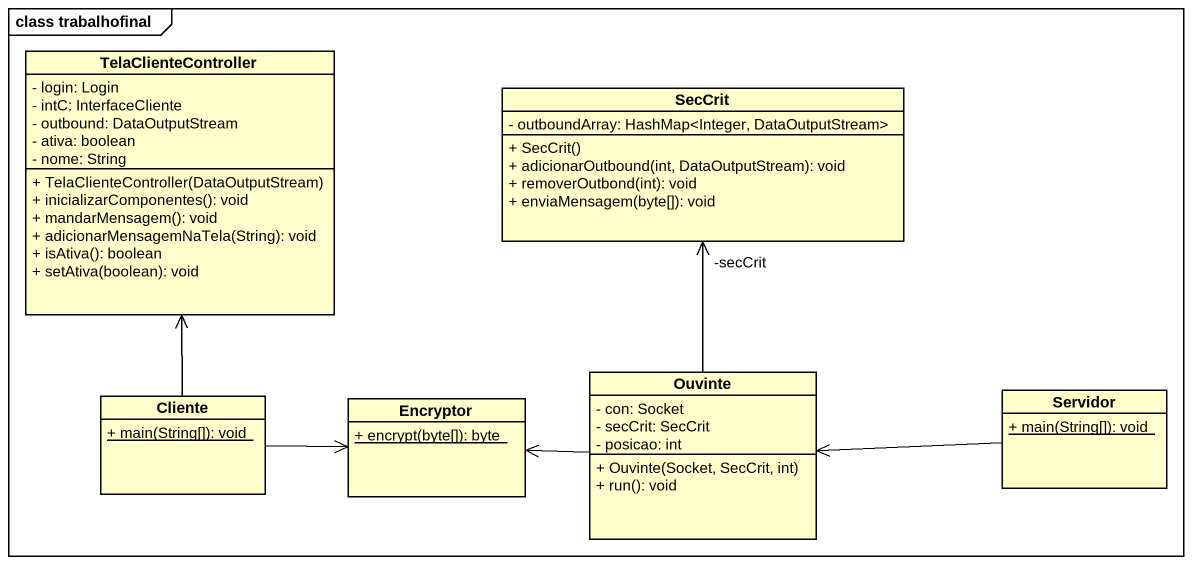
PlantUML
@startuml
mainframe class trabalhofinal
hide circle
hide empty members
skinparam classAttributeIconSize 0
class TelaClienteController {
  - login: Login
  - intC: InterfaceCliente
  - outbound: DataOutputStream
  - ativa: boolean
  - nome: String
  + TelaClienteController(DataOutputStream)
  + inicializarComponentes(): void
  + mandarMensagem(): void
  + adicionarMensagemNaTela(String): void
  + isAtiva(): boolean
  + setAtiva(boolean): void
}
class SecCrit {
  - outboundArray: HashMap<Integer, DataOutputStream>
  + SecCrit()
  + adicionarOutbound(int, DataOutputStream): void
  + removerOutbond(int): void
  + enviaMensagem(byte[]): void
}
class Cliente {
  {static} + main(String[]): void
}
class Ouvinte {
  - con: Socket
  - secCrit: SecCrit
  - posicao: int
  + Ouvinte(Socket, SecCrit, int)
  + run(): void
}
class Servidor {
  {static} + main(String[]): void
}
class Encryptor {
  {static} + encrypt(byte[]): byte
}
Cliente -up-> TelaClienteController
Cliente -right-> Encryptor
Ouvinte -up-> "-secCrit" SecCrit
Ouvinte -left-> Encryptor
Servidor -left-> Ouvinte
@enduml
